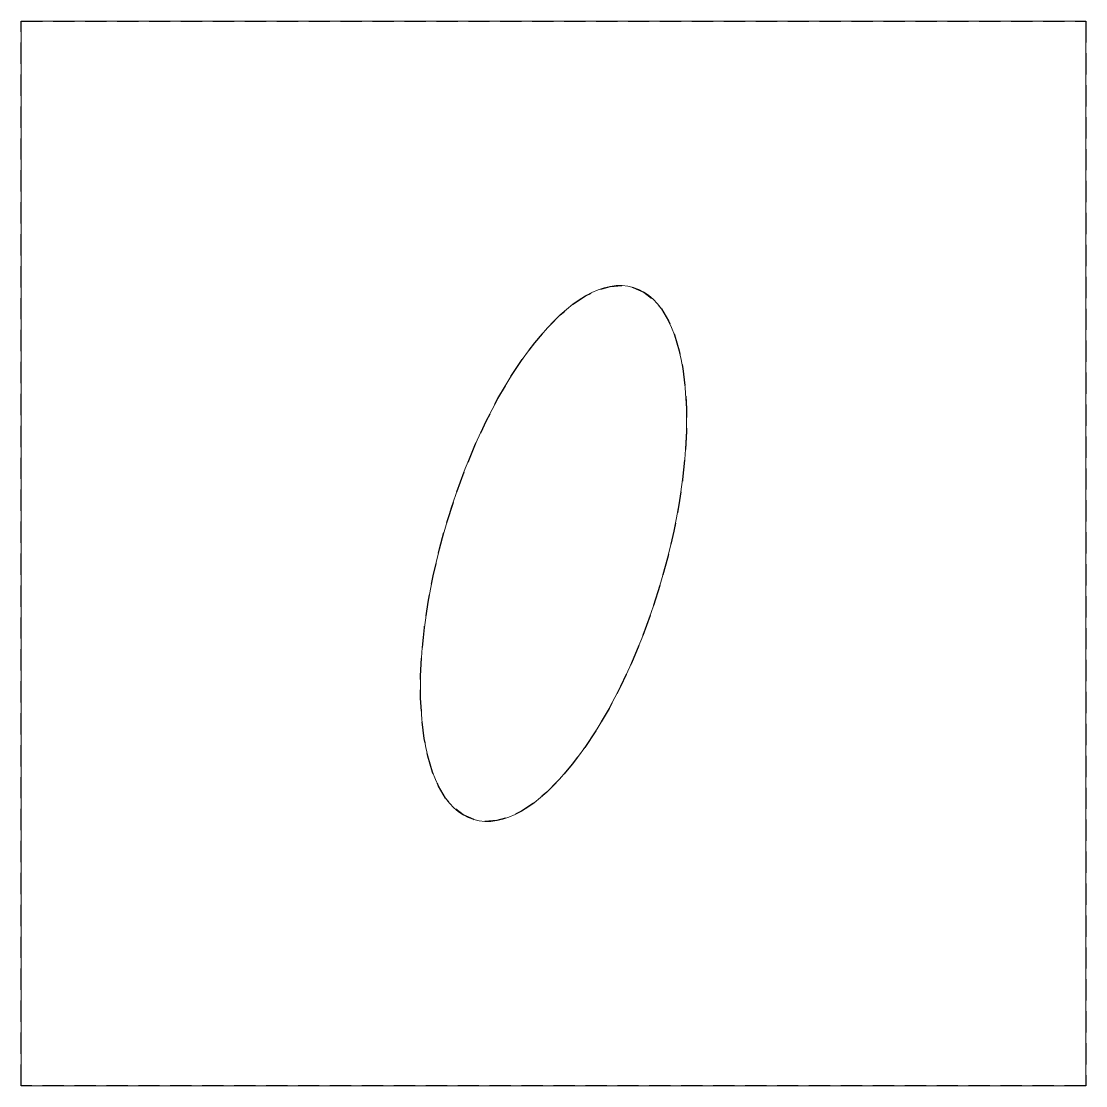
# Model space of a CAD drawing. Extents: x -10 to 10, y -10 to 10.
import ezdxf

# ---------------------------------------------------------------- set-up
doc = ezdxf.new("R2010")
doc.units = 0
doc.linetypes.add('Dash', pattern=[0.6, 0.4, -0.2])
doc.linetypes.add('Solid', pattern=[0])
doc.layers.add('HiddenSharp', color=7, linetype='Dash')
doc.layers.add('VisibleSharp', color=7, linetype='Solid', lineweight=20)

msp = doc.modelspace()

# ---------------------------------------------------------------- linework, layer by layer
at = {"layer": 'HiddenSharp'}
for p, q in [((-10, -10), (-10, 10)), ((-10, 10), (10, 10)), ((10, 10), (10, -10)), ((10, -10), (-10, -10))]:
    msp.add_line(p, q, dxfattribs=at)
msp.add_ellipse((0, 0), major_axis=(1.5, 5), ratio=0.400007, dxfattribs=at)
at = {"layer": 'VisibleSharp'}
for p, q in [((-10, -10), (-10, 10)), ((-10, 10), (10, 10)), ((10, 10), (10, -10)), ((10, -10), (-10, -10))]:
    msp.add_line(p, q, dxfattribs=at)
msp.add_ellipse((0, 0), major_axis=(1.5, 5), ratio=0.400007, dxfattribs=at)

doc.saveas('drawing.dxf')
